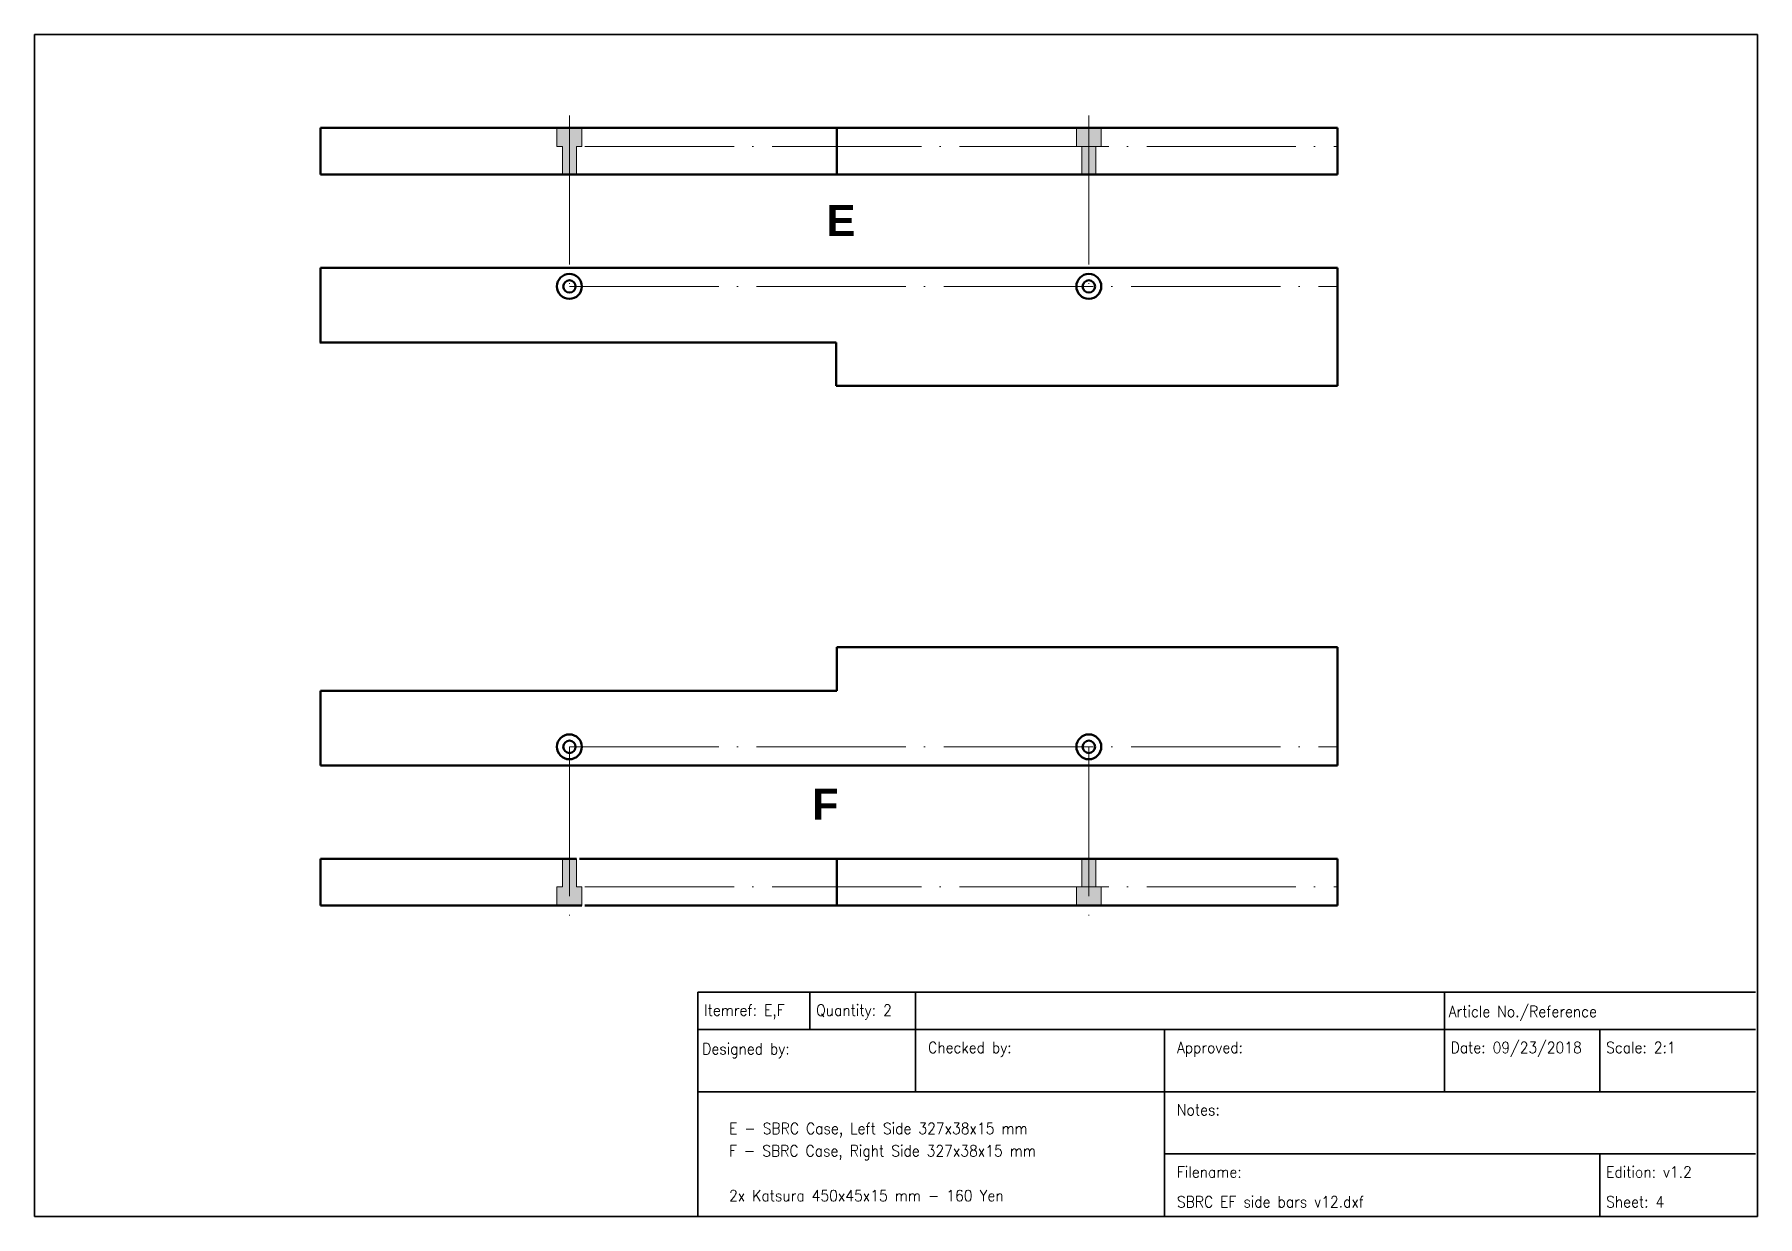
# Model space of a CAD drawing. Header units: millimetres. Extents: x 11 to 288, y 10 to 200.
import ezdxf

# ---------------------------------------------------------------- set-up
doc = ezdxf.new("R2010")
doc.units = ezdxf.units.MM
doc.linetypes.add('ACAD_ISO04W100', pattern=[30, 24, -3, 0, -3])
for name, color, linetype, lineweight, true_color in [('0 ... Background', 18, 'Continuous', 35, 0x000000), ('0 ... Construction', 18, 'ACAD_ISO04W100', 9, 0x000000), ('0 ... Numbering', 18, 'Continuous', 70, 0x000000), ('bore', 18, 'Continuous', 13, 0x000000), ('Box Hatch', 9, 'Continuous', 25, 0xc0c0c0), ('Frame', 18, 'Continuous', 50, 0x000000)]:
    doc.layers.add(name, color=color, linetype=linetype, lineweight=lineweight, true_color=true_color)
doc.styles.add('textstyle11', font='Standard')
doc.styles.add('textstyle12', font='Standard')
doc.styles.add('textstyle14', font='Standard')
doc.styles.add('textstyle15', font='Standard')
doc.styles.add('textstyle16', font='Standard')
doc.styles.add('textstyle17', font='Standard')
doc.styles.add('textstyle18', font='Standard')
doc.styles.add('textstyle19', font='')
doc.styles.add('textstyle20', font='')
doc.styles.add('textstyle21', font='Standard')
doc.styles.add('textstyle22', font='Standard')
doc.styles.add('textstyle23', font='Standard')
doc.styles.add('textstyle25', font='Standard')
doc.styles.add('textstyle26', font='Standard')
doc.styles.get('textstyle19').set_extended_font_data('Arial', bold=True)
doc.styles.get('textstyle20').set_extended_font_data('Arial', bold=True)

msp = doc.modelspace()

# ---------------------------------------------------------------- hatches: boundary and pattern name
at = {"layer": 'Box Hatch'}
for points in [[(95.38, 177.5), (97.62, 177.5), (97.62, 182), (98.5, 182), (98.5, 185), (94.5, 185), (94.5, 182), (95.38, 182)], [(178.88, 177.5), (181.12, 177.5), (181.12, 182), (182, 182), (182, 185), (178, 185), (178, 182), (178.88, 182)], [(94.5, 60), (98.5, 60), (98.5, 63), (97.62, 63), (97.62, 67.5), (95.38, 67.5), (95.38, 63), (94.5, 63)], [(178, 60), (182, 60), (182, 63), (181.12, 63), (181.12, 67.5), (178.88, 67.5), (178.88, 63), (178, 63)]]:
    msp.add_hatch(color=256, dxfattribs=at).paths.add_polyline_path(points, flags=0)

# ---------------------------------------------------------------- linework, layer by layer
at = {"layer": '0 ... Background', "linetype": 'Continuous'}
for p, q in [((287.5, 200), (10.5, 200)), ((10.5, 200), (10.5, 10)), ((287.5, 10), (287.5, 200)), ((117.16, 46.06), (287.16, 46.06)), ((117.16, 40.06), (117.16, 46.06)), ((135.16, 40.06), (135.16, 46.06)), ((152.16, 40.06), (152.16, 46.06)), ((237.16, 40.06), (237.16, 46.06)), ((117.16, 40.06), (287.16, 40.06)), ((117.16, 10.06), (117.16, 40.06)), ((152.16, 30.06), (152.16, 40.06)), ((192.16, 30.06), (192.16, 40.06)), ((237.16, 30.06), (237.16, 40.06)), ((262.16, 30.06), (262.16, 40.06)), ((117.16, 30.06), (287.16, 30.06)), ((192.16, 10.06), (192.16, 30.06)), ((192.16, 20.06), (287.16, 20.06)), ((262.16, 10.06), (262.16, 20.06)), ((192.16, 10.06), (192.16, 15.06)), ((10.5, 10), (287.5, 10))]:
    msp.add_line(p, q, dxfattribs=at)
at = {"layer": '0 ... Construction'}
for p, q in [((96.5, 187), (96.5, 159.5)), ((180, 187), (180, 159.5)), ((99, 182), (220, 182)), ((96.5, 159.5), (220, 159.5)), ((96.5, 85.5), (96.5, 58)), ((96.5, 85.5), (220, 85.5)), ((180, 85.5), (180, 58)), ((99, 63), (220, 63))]:
    msp.add_line(p, q, dxfattribs=at)
at = {"layer": 'bore'}
for p, q in [((94.5, 185), (94.5, 182)), ((98.5, 185), (98.5, 182)), ((178, 185), (178, 182)), ((182, 185), (182, 182)), ((94.5, 182), (95.38, 182)), ((95.38, 177.5), (95.38, 182)), ((97.62, 177.5), (97.62, 182)), ((97.62, 182), (98.5, 182)), ((178, 182), (178.88, 182)), ((178.88, 177.5), (178.88, 182)), ((181.12, 177.5), (181.12, 182)), ((181.12, 182), (182, 182)), ((95.38, 63), (95.38, 67.5)), ((97.62, 63), (97.62, 67.5)), ((178.88, 63), (178.88, 67.5)), ((181.12, 63), (181.12, 67.5)), ((94.5, 63), (94.5, 60)), ((94.5, 63), (95.38, 63)), ((97.62, 63), (98.5, 63)), ((98.5, 63), (98.5, 60)), ((178, 63), (178, 60)), ((178, 63), (178.88, 63)), ((181.12, 63), (182, 63)), ((182, 63), (182, 60))]:
    msp.add_line(p, q, dxfattribs=at)
at = {"layer": 'Frame'}
for p, q in [((56.5, 177.5), (56.5, 185)), ((56.5, 185), (94.5, 185)), ((94.5, 185), (98.5, 185)), ((98.5, 185), (178, 185)), ((139.5, 177.5), (139.5, 185)), ((178, 185), (182, 185)), ((182, 185), (220, 185)), ((220, 177.5), (220, 185)), ((56.5, 177.5), (95.38, 177.5)), ((95.38, 177.5), (97.62, 177.5)), ((97.62, 177.5), (178.88, 177.5)), ((178.88, 177.5), (181.12, 177.5)), ((181.12, 177.5), (220, 177.5)), ((56.5, 162.5), (56.5, 150.5)), ((220, 162.5), (56.5, 162.5)), ((220, 162.5), (220, 143.5)), ((56.4, 150.5), (139.4, 150.5)), ((139.4, 150.5), (139.4, 143.5)), ((139.4, 143.5), (220, 143.5)), ((139.5, 94.5), (139.5, 101.5)), ((139.5, 101.5), (220, 101.5)), ((220, 82.5), (220, 101.5)), ((56.5, 82.5), (56.5, 94.5)), ((56.5, 94.5), (139.5, 94.5)), ((220, 82.5), (56.5, 82.5)), ((56.5, 60), (56.5, 67.5)), ((56.5, 67.5), (95.38, 67.5)), ((95.38, 67.5), (97.62, 67.5)), ((178.88, 67.5), (98.12, 67.5)), ((139.5, 60), (139.5, 67.5)), ((178.88, 67.5), (181.12, 67.5)), ((181.12, 67.5), (220, 67.5)), ((220, 60), (220, 67.5)), ((56.5, 60), (94.5, 60)), ((94.5, 60), (98.5, 60)), ((178, 60), (99, 60)), ((178, 60), (182, 60)), ((182, 60), (220, 60))]:
    msp.add_line(p, q, dxfattribs=at)
for centre, radius in [((96.5, 159.5), 2), ((180, 159.5), 2), ((96.5, 159.5), 1), ((180, 159.5), 1), ((96.5, 85.5), 2), ((96.5, 85.5), 1), ((180, 85.5), 2), ((180, 85.5), 1)]:
    msp.add_circle(centre, radius, dxfattribs=at)

# ---------------------------------------------------------------- texts
at = {"layer": '0 ... Background', "linetype": 'Continuous', "lineweight": 25, "char_height": 1.8, "width": 100, "attachment_point": 1}
for s, insert, style in [('Itemref: E,F', (118.16, 44.06), 'textstyle11'), ('Quantity: 2', (136.16, 44.06), 'textstyle12'), ('Article No./Reference', (237.85, 43.87), 'textstyle14'), ('Designed by:', (117.85, 37.87), 'textstyle15'), ('Checked by:', (154.16, 38.06), 'textstyle16'), ('Approved:\\P\\P', (194.16, 38.06), 'textstyle17'), ('Date: 09/23/2018', (238.16, 38.06), 'textstyle21'), ('Scale: 2:1', (263.16, 38.06), 'textstyle22')]:
    msp.add_mtext(s, dxfattribs=dict(at, insert=insert, style=style))
at = {"layer": '0 ... Background', "linetype": 'Continuous', "lineweight": 25, "char_height": 1.8, "attachment_point": 1, "line_spacing_factor": 0.8}
for s, insert, width, style in [('Notes:', (194.16, 28.06), 200, 'textstyle25'), ('Filename:\\P\\PSBRC EF side bars v12.dxf', (194.16, 18.06), 100, 'textstyle18'), ('Edition: v1.2\\P\\PSheet: 4', (263.16, 18.06), 100, 'textstyle23')]:
    msp.add_mtext(s, dxfattribs=dict(at, insert=insert, width=width, style=style))
at = {"layer": '0 ... Background', "lineweight": 25, "insert": (122.16, 25.06), "char_height": 1.8, "attachment_point": 1, "line_spacing_factor": 1.2, "style": 'textstyle26'}
msp.add_mtext('E - SBRC Case, Left Side 327x38x15 mm\\PF - SBRC Case, Right Side 327x38x15 mm\\P\\P2x Katsura 450x45x15 mm - 160 Yen', dxfattribs=at)
at = {"layer": '0 ... Numbering', "char_height": 5, "attachment_point": 1}
for s, insert, style in [('E', (137.82, 172.59), 'textstyle19'), ('F', (135.5, 78.77), 'textstyle20')]:
    msp.add_mtext(s, dxfattribs=dict(at, insert=insert, style=style))

doc.saveas('drawing.dxf')
